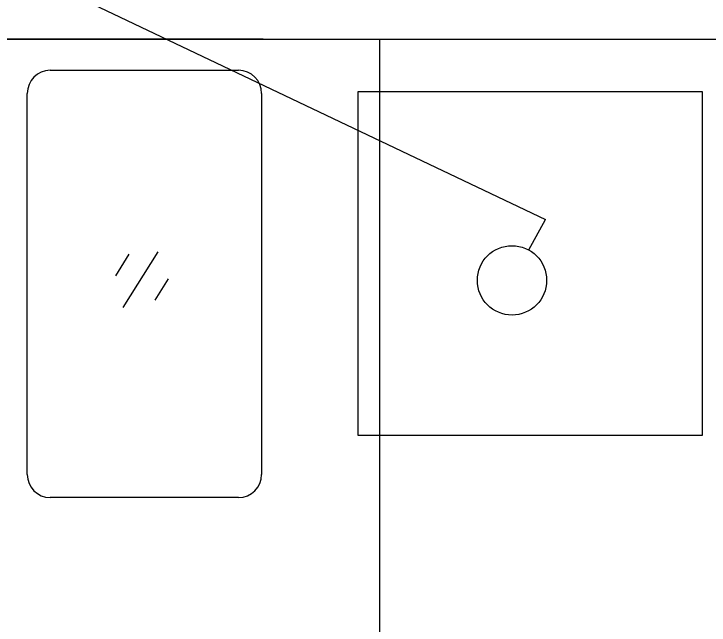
# Model space of a CAD drawing. Extents: x 39751 to 116307, y -36149 to -14965.
# Drawn here: x 51706 to 53211, y -19573 to -18251 of the extents above; entities that cross this region are included whole.
import ezdxf

# ---------------------------------------------------------------- set-up
doc = ezdxf.new("R2010")
doc.units = 0
doc.header["$LTSCALE"] = 1500
doc.linetypes.add('CENTER', pattern=[1.32, 1.2, -0.05, 0.02, -0.05])
for name, color, linetype in [('1', 1, 'CENTER'), ('3', 3, 'Continuous'), ('confine0', 7, 'Continuous'), ('confinea', 3, 'Continuous')]:
    doc.layers.add(name, color=color, linetype=linetype)

# ---------------------------------------------------------------- blocks, each defined once
blk = doc.blocks.new('_DotBlank')
at = {"color": 0, "linetype": 'ByBlock', "lineweight": -2}
blk.add_line((-0.5, 0), (-1, 0), dxfattribs=at)
blk.add_circle((0, 0), 0.5, dxfattribs=at)

msp = doc.modelspace()

# ---------------------------------------------------------------- linework, layer by layer
msp.add_line((45205.7, -18306), (67135.7, -18306))
at = {"layer": '1'}
msp.add_lwpolyline([(52451.8, -18418.5), (53196.2, -18418.5), (53196.2, -19162.9), (52451.8, -19162.9)], close=True, dxfattribs=at)
at = {"layer": '3'}
msp.add_line((47630.3, -16206.8), (52856.6, -18695.9), dxfattribs=at)
at = {"layer": 'confine0'}
for p, q in [((52245.7, -18306), (51025.7, -18306)), ((52497.7, -18306), (52497.7, -20241))]:
    msp.add_line(p, q, dxfattribs=at)
at = {"layer": 'confine0', "color": 0}
for p, q in [((51785.3, -18373), (52192.6, -18373)), ((51735.3, -19247), (51735.3, -18423)), ((52242.6, -18423), (52242.6, -19247)), ((51927.1, -18817.5), (51956.1, -18771)), ((51943.1, -18886.3), (52018.4, -18765.6)), ((52012, -18870.4), (52041, -18823.9)), ((52192.6, -19297), (51785.3, -19297))]:
    msp.add_line(p, q, dxfattribs=at)
for centre, start, end in [((51785.3, -18423), 90, 180), ((52192.6, -18423), 0, 90), ((51785.3, -19247), 180, 270), ((52192.6, -19247), 270, 0)]:
    msp.add_arc(centre, 50, start, end, dxfattribs=at)

# ---------------------------------------------------------------- block references
at = {"layer": 'confinea', "xscale": 150, "yscale": 150, "zscale": 150, "rotation": 241.2453244796767}
msp.add_blockref('_DotBlank', (52784.4, -18827.4), dxfattribs=at)

doc.saveas('drawing.dxf')
